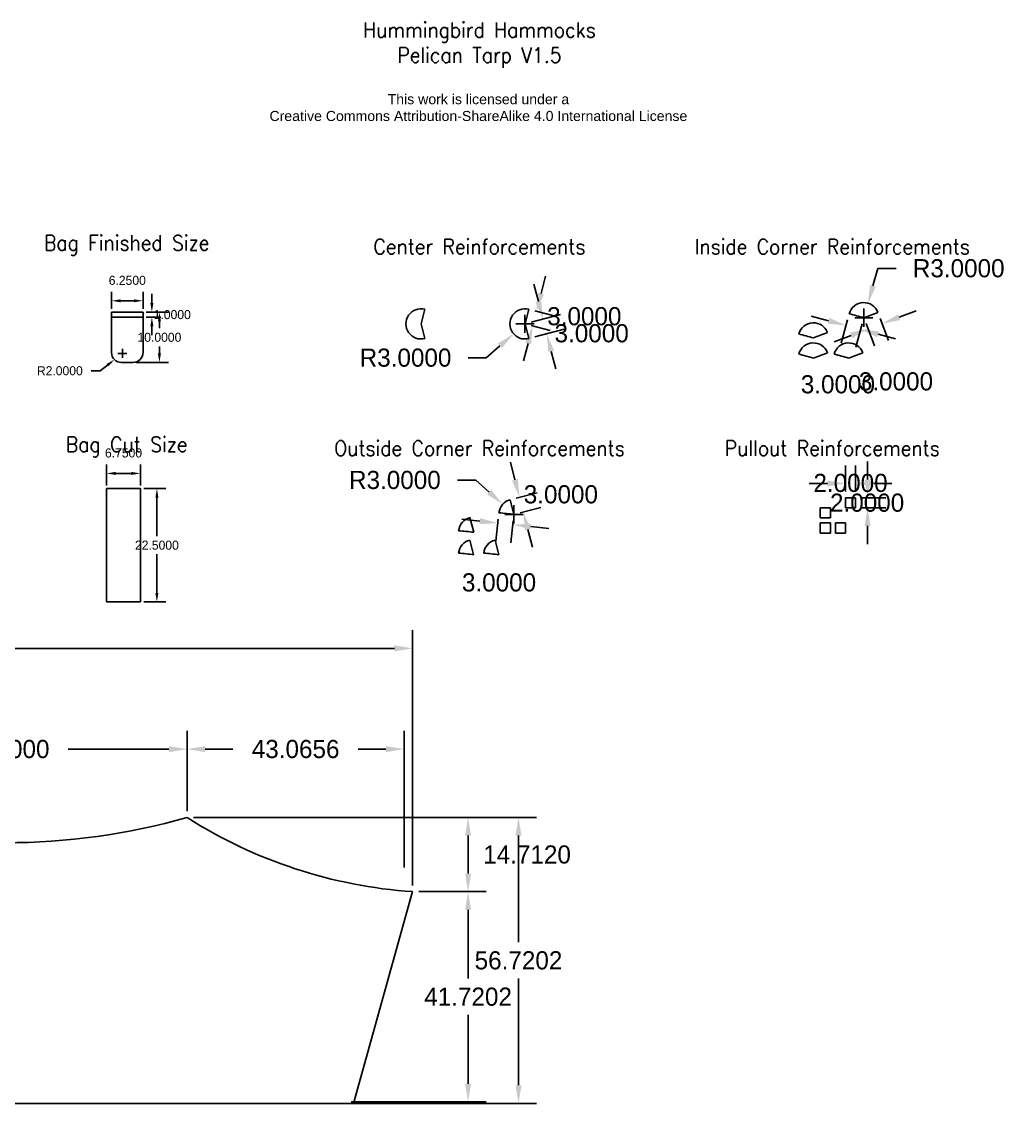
# Model space of a CAD drawing. Header units: inches. Extents: x -28 to 434, y 0 to 347.
# Drawn here: x 239.2 to 434.1, y 0 to 214.6 of the extents above; entities that cross this region are included whole.
import ezdxf

# ---------------------------------------------------------------- set-up
doc = ezdxf.new("R2010")
doc.units = ezdxf.units.IN
doc.layers.get('0').update_dxf_attribs({"lineweight": 25, "true_color": 0xffffff})
doc.layers.get('Defpoints').update_dxf_attribs({"true_color": 0xffffff})
for name, color, linetype, lineweight, true_color in [('BagCutSize', 6, 'Continuous', 25, 0xff00ff), ('CutSize', 1, 'Continuous', 25, 0xff0000), ('Dimensions', 30, 'Continuous', 25, 0xff7f00), ('FinishedBag', 3, 'Continuous', 25, 0x00ff00), ('Labels', 4, 'Continuous', 25, 0x00ffff), ('Reinforcements', 2, 'Continuous', 25, 0xffff00)]:
    doc.layers.add(name, color=color, linetype=linetype, lineweight=lineweight, true_color=true_color)
doc.styles.add('QCADDimTextStyle', font='txt')
doc.styles.add('textstyle11', font='Standard')
doc.styles.add('textstyle12', font='Standard')
doc.styles.add('textstyle13', font='Standard')
doc.styles.add('textstyle14', font='Standard')
doc.styles.add('textstyle15', font='Standard')
doc.styles.add('textstyle16', font='Standard')
doc.styles.add('textstyle19', font='Standard')
doc.styles.add('textstyle20', font='Standard')
doc.dimstyles.new('QCADDimStyle', dxfattribs={"dimtxt": 0.125, "dimasz": 0.125, "dimexe": 0.0625, "dimexo": 0.03125, "dimgap": 0.03125, "dimtad": 1, "dimtoh": 1, "dimdec": 4, "dimzin": 0, "dimdsep": 46, "dimtxsty": 'QCADDimTextStyle', "dimcen": 0.09, "dimadec": 0, "dimazin": 0, "dimtfac": 1, "dimtdec": 4, "dimtofl": 0, "dimtmove": 0, "dimatfit": 3, "dimfxl": 1, "dimtolj": 1, "dimtzin": 0, "dimarcsym": 0})

# ---------------------------------------------------------------- blocks, each defined once
blk = doc.blocks.new('*D1')
at = {"layer": 'Defpoints', "color": 0}
for p in [(404.62, 123), (402.62, 120.17), (404.62, 120.17)]:
    blk.add_point(p, dxfattribs=at)
at = {"layer": 'Dimensions', "color": 0, "lineweight": -2}
for p, q in [((402.62, 121.42), (402.62, 126.6)), ((404.62, 121.42), (404.62, 126.6)), ((399.02, 123), (395.42, 123)), ((408.22, 123), (411.82, 123))]:
    blk.add_line(p, q, dxfattribs=at)
at = {"layer": 'Dimensions', "color": 0}
for points in [[(399.02, 122.4), (399.02, 123.6), (402.62, 123)], [(408.22, 123.6), (408.22, 122.4), (404.62, 123)]]:
    blk.add_solid(points, dxfattribs=at)
at = {"layer": 'Dimensions', "color": 0, "insert": (403.62, 123.09), "char_height": 3.6, "attachment_point": 5}
blk.add_mtext('\\A1;2.0000', dxfattribs=at)
blk = doc.blocks.new('*D2')
at = {"layer": 'Defpoints', "color": 0}
for p in [(404.62, 120.17), (404.62, 118.17), (407, 118.17)]:
    blk.add_point(p, dxfattribs=at)
at = {"layer": 'Dimensions', "color": 0, "lineweight": -2}
for p, q in [((407, 123.77), (407, 127.37)), ((405.87, 120.17), (410.6, 120.17)), ((405.87, 118.17), (410.6, 118.17)), ((407, 114.57), (407, 110.97))]:
    blk.add_line(p, q, dxfattribs=at)
at = {"layer": 'Dimensions', "color": 0}
for points in [[(406.4, 123.77), (407.6, 123.77), (407, 120.17)], [(407.6, 114.57), (406.4, 114.57), (407, 118.17)]]:
    blk.add_solid(points, dxfattribs=at)
at = {"layer": 'Dimensions', "color": 0, "insert": (406.91, 119.17), "char_height": 3.6, "attachment_point": 5}
blk.add_mtext('\\A1;2.0000', dxfattribs=at)
blk = doc.blocks.new('*D3')
at = {"layer": 'Defpoints', "color": 0}
for p in [(263.25, 159.25), (257, 157), (263.25, 157)]:
    blk.add_point(p, dxfattribs=at)
at = {"layer": 'Dimensions', "color": 0, "lineweight": -2}
for p, q in [((257, 157.625), (257, 161.05)), ((263.25, 157.625), (263.25, 161.05)), ((258.8, 159.25), (261.45, 159.25))]:
    blk.add_line(p, q, dxfattribs=at)
at = {"layer": 'Dimensions', "color": 0}
for points in [[(258.8, 159.55), (258.8, 158.95), (257, 159.25)], [(261.45, 158.95), (261.45, 159.55), (263.25, 159.25)]]:
    blk.add_solid(points, dxfattribs=at)
at = {"layer": 'Dimensions', "color": 0, "insert": (260.125, 163.3), "char_height": 1.8, "attachment_point": 5}
blk.add_mtext('\\A1;6.2500', dxfattribs=at)
blk = doc.blocks.new('*D4')
at = {"layer": 'Defpoints', "color": 0}
for p in [(263.25, 157), (263.25, 156), (265, 156)]:
    blk.add_point(p, dxfattribs=at)
at = {"layer": 'Dimensions', "color": 0, "lineweight": -2}
for p, q in [((265, 158.8), (265, 160.6)), ((263.875, 157), (266.8, 157)), ((263.875, 156), (266.8, 156)), ((265, 154.2), (265, 152.4))]:
    blk.add_line(p, q, dxfattribs=at)
at = {"layer": 'Dimensions', "color": 0}
for points in [[(264.7, 158.8), (265.3, 158.8), (265, 157)], [(265.3, 154.2), (264.7, 154.2), (265, 156)]]:
    blk.add_solid(points, dxfattribs=at)
at = {"layer": 'Dimensions', "color": 0, "insert": (269.05, 156.5), "char_height": 1.8, "attachment_point": 5}
blk.add_mtext('\\A1;1.0000', dxfattribs=at)
blk = doc.blocks.new('*D5')
at = {"layer": 'Defpoints', "color": 0}
for p in [(263.25, 157), (261.25, 147), (266.5, 147)]:
    blk.add_point(p, dxfattribs=at)
at = {"layer": 'Dimensions', "color": 0, "lineweight": -2}
for p, q in [((263.88, 157), (268.3, 157)), ((266.5, 155.2), (266.5, 153.8)), ((266.5, 148.8), (266.5, 150.2)), ((261.88, 147), (268.3, 147))]:
    blk.add_line(p, q, dxfattribs=at)
at = {"layer": 'Dimensions', "color": 0}
for points in [[(266.8, 155.2), (266.2, 155.2), (266.5, 157)], [(266.2, 148.8), (266.8, 148.8), (266.5, 147)]]:
    blk.add_solid(points, dxfattribs=at)
at = {"layer": 'Dimensions', "color": 0, "insert": (266.5, 152), "char_height": 1.8, "attachment_point": 5}
blk.add_mtext('\\A1;10.0000', dxfattribs=at)
blk = doc.blocks.new('*D6')
at = {"layer": 'Defpoints', "color": 0}
for p in [(262.75, 125), (256, 122), (262.75, 122)]:
    blk.add_point(p, dxfattribs=at)
at = {"layer": 'Dimensions', "color": 0, "lineweight": -2}
for p, q in [((256, 122.625), (256, 126.8)), ((262.75, 122.625), (262.75, 126.8)), ((257.8, 125), (260.95, 125))]:
    blk.add_line(p, q, dxfattribs=at)
at = {"layer": 'Dimensions', "color": 0}
for points in [[(257.8, 125.3), (257.8, 124.7), (256, 125)], [(260.95, 124.7), (260.95, 125.3), (262.75, 125)]]:
    blk.add_solid(points, dxfattribs=at)
at = {"layer": 'Dimensions', "color": 0, "insert": (259.375, 129.05), "char_height": 1.8, "attachment_point": 5}
blk.add_mtext('\\A1;6.7500', dxfattribs=at)
blk = doc.blocks.new('*D7')
at = {"layer": 'Defpoints', "color": 0}
for p in [(262.75, 122), (262.75, 99.5), (266, 99.5)]:
    blk.add_point(p, dxfattribs=at)
at = {"layer": 'Dimensions', "color": 0, "lineweight": -2}
for p, q in [((263.375, 122), (267.8, 122)), ((266, 120.2), (266, 112.55)), ((266, 101.3), (266, 108.95)), ((263.375, 99.5), (267.8, 99.5))]:
    blk.add_line(p, q, dxfattribs=at)
at = {"layer": 'Dimensions', "color": 0}
for points in [[(266.3, 120.2), (265.7, 120.2), (266, 122)], [(265.7, 101.3), (266.3, 101.3), (266, 99.5)]]:
    blk.add_solid(points, dxfattribs=at)
at = {"layer": 'Dimensions', "color": 0, "insert": (266, 110.75), "char_height": 1.8, "attachment_point": 5}
blk.add_mtext('\\A1;22.5000', dxfattribs=at)
blk = doc.blocks.new('*D8')
at = {"layer": 'Defpoints', "color": 0}
for p in [(259.16, 148.82), (257.59, 147.59)]:
    blk.add_point(p, dxfattribs=at)
at = {"layer": 'Dimensions', "color": 0}
for p, q in [((258.26, 148.82), (260.06, 148.82)), ((259.16, 147.92), (259.16, 149.72))]:
    blk.add_line(p, q, dxfattribs=at)
at = {"layer": 'Dimensions', "color": 0, "lineweight": -2}
for p in [(256.17, 146.47), (252.96, 145.36)]:
    blk.add_line(p, (254.76, 145.36), dxfattribs=at)
at = {"layer": 'Dimensions', "color": 0}
blk.add_solid([(256.36, 146.24), (255.99, 146.71), (257.59, 147.59)], dxfattribs=at)
at = {"layer": 'Dimensions', "color": 0, "insert": (246.74, 145.36), "char_height": 1.8, "attachment_point": 5}
blk.add_mtext('\\A1;R2.0000', dxfattribs=at)
blk = doc.blocks.new('*D14')
at = {"layer": 'Defpoints', "color": 0}
for p in [(316.73, 90.29), (316.73, 42.01), (0, 15)]:
    blk.add_point(p, dxfattribs=at)
at = {"layer": 'Dimensions', "color": 0, "lineweight": -2}
for p, q in [((0, 16.25), (0, 93.89)), ((316.73, 43.26), (316.73, 93.89)), ((3.6, 90.29), (144.22, 90.29)), ((313.13, 90.29), (172.51, 90.29))]:
    blk.add_line(p, q, dxfattribs=at)
at = {"layer": 'Dimensions', "color": 0}
for points in [[(3.6, 90.89), (3.6, 89.69), (0, 90.29)], [(313.13, 89.69), (313.13, 90.89), (316.73, 90.29)]]:
    blk.add_solid(points, dxfattribs=at)
at = {"layer": 'Dimensions', "color": 0, "insert": (158.36, 90.29), "char_height": 3.6, "attachment_point": 5}
blk.add_mtext('\\A1;316.7292', dxfattribs=at)
blk = doc.blocks.new('*D18')
at = {"layer": 'Defpoints', "color": 0}
for p in [(271.99, 70.29), (199.99, 56.72), (271.99, 56.72)]:
    blk.add_point(p, dxfattribs=at)
at = {"layer": 'Dimensions', "color": 0, "lineweight": -2}
for p, q in [((199.99, 57.97), (199.99, 73.89)), ((271.99, 57.97), (271.99, 73.89)), ((203.59, 70.29), (223.56, 70.29)), ((268.39, 70.29), (248.42, 70.29))]:
    blk.add_line(p, q, dxfattribs=at)
at = {"layer": 'Dimensions', "color": 0}
for points in [[(203.59, 70.89), (203.59, 69.69), (199.99, 70.29)], [(268.39, 69.69), (268.39, 70.89), (271.99, 70.29)]]:
    blk.add_solid(points, dxfattribs=at)
at = {"layer": 'Dimensions', "color": 0, "insert": (235.99, 70.29), "char_height": 3.6, "attachment_point": 5}
blk.add_mtext('\\A1;72.0000', dxfattribs=at)
blk = doc.blocks.new('*D19')
at = {"layer": 'Defpoints', "color": 0}
for p in [(315.05, 70.29), (271.99, 56.72), (315.05, 45.57)]:
    blk.add_point(p, dxfattribs=at)
at = {"layer": 'Dimensions', "color": 0, "lineweight": -2}
for p, q in [((271.99, 57.97), (271.99, 73.89)), ((315.05, 46.82), (315.05, 73.89)), ((275.59, 70.29), (281.09, 70.29)), ((311.45, 70.29), (305.95, 70.29))]:
    blk.add_line(p, q, dxfattribs=at)
at = {"layer": 'Dimensions', "color": 0}
for points in [[(275.59, 70.89), (275.59, 69.69), (271.99, 70.29)], [(311.45, 69.69), (311.45, 70.89), (315.05, 70.29)]]:
    blk.add_solid(points, dxfattribs=at)
at = {"layer": 'Dimensions', "color": 0, "insert": (293.52, 70.29), "char_height": 3.6, "attachment_point": 5}
blk.add_mtext('\\A1;43.0656', dxfattribs=at)
blk = doc.blocks.new('*D20')
at = {"layer": 'Defpoints', "color": 0}
for p in [(271.99, 56.72), (117, 0), (337.74, 0)]:
    blk.add_point(p, dxfattribs=at)
at = {"layer": 'Dimensions', "color": 0, "lineweight": -2}
for p, q in [((273.24, 56.72), (341.34, 56.72)), ((337.74, 53.12), (337.74, 31.96)), ((337.74, 3.6), (337.74, 24.76)), ((118.25, 0), (341.34, 0))]:
    blk.add_line(p, q, dxfattribs=at)
at = {"layer": 'Dimensions', "color": 0}
for points in [[(338.34, 53.12), (337.14, 53.12), (337.74, 56.72)], [(337.14, 3.6), (338.34, 3.6), (337.74, 0)]]:
    blk.add_solid(points, dxfattribs=at)
at = {"layer": 'Dimensions', "color": 0, "insert": (337.74, 28.36), "char_height": 3.6, "attachment_point": 5}
blk.add_mtext('\\A1;56.7202', dxfattribs=at)
blk = doc.blocks.new('*D21')
at = {"layer": 'Defpoints', "color": 0}
for p in [(271.99, 56.72), (316.73, 42.01), (327.74, 42.01)]:
    blk.add_point(p, dxfattribs=at)
at = {"layer": 'Dimensions', "color": 0, "lineweight": -2}
for p, q in [((273.24, 56.72), (331.34, 56.72)), ((327.74, 53.12), (327.74, 45.61)), ((317.98, 42.01), (331.34, 42.01))]:
    blk.add_line(p, q, dxfattribs=at)
at = {"layer": 'Dimensions', "color": 0}
for points in [[(328.34, 53.12), (327.14, 53.12), (327.74, 56.72)], [(327.14, 45.61), (328.34, 45.61), (327.74, 42.01)]]:
    blk.add_solid(points, dxfattribs=at)
at = {"layer": 'Dimensions', "color": 0, "insert": (339.44, 49.36), "char_height": 3.6, "attachment_point": 5}
blk.add_mtext('\\A1;14.7120', dxfattribs=at)
blk = doc.blocks.new('*D22')
at = {"layer": 'Defpoints', "color": 0}
for p in [(316.73, 42.01), (303.31, 0.29), (327.74, 0.29)]:
    blk.add_point(p, dxfattribs=at)
at = {"layer": 'Dimensions', "color": 0, "lineweight": -2}
for p, q in [((317.98, 42.01), (331.34, 42.01)), ((327.74, 38.41), (327.74, 24.75)), ((327.74, 3.89), (327.74, 17.55)), ((304.56, 0.29), (331.34, 0.29))]:
    blk.add_line(p, q, dxfattribs=at)
at = {"layer": 'Dimensions', "color": 0}
for points in [[(328.34, 38.41), (327.14, 38.41), (327.74, 42.01)], [(327.14, 3.89), (328.34, 3.89), (327.74, 0.29)]]:
    blk.add_solid(points, dxfattribs=at)
at = {"layer": 'Dimensions', "color": 0, "insert": (327.74, 21.15), "char_height": 3.6, "attachment_point": 5}
blk.add_mtext('\\A1;41.7202', dxfattribs=at)
blk = doc.blocks.new('*D27')
at = {"layer": 'Defpoints', "color": 0}
for p in [(339.79, 157.58), (339.03, 154.67), (340.55, 154.28)]:
    blk.add_point(p, dxfattribs=at)
at = {"layer": 'Dimensions', "color": 0, "lineweight": -2}
for p, q in [((342.21, 160.67), (343.11, 164.15)), ((341, 157.26), (344.79, 156.28)), ((340.24, 154.36), (344.04, 153.37)), ((339.65, 150.79), (338.75, 147.31))]:
    blk.add_line(p, q, dxfattribs=at)
at = {"layer": 'Dimensions', "color": 0}
for points in [[(341.63, 160.82), (342.79, 160.52), (341.31, 157.18)], [(340.23, 150.64), (339.07, 150.94), (340.55, 154.28)]]:
    blk.add_solid(points, dxfattribs=at)
at = {"layer": 'Dimensions', "color": 0, "insert": (352.26, 152.79), "char_height": 3.6, "attachment_point": 5}
blk.add_mtext('\\A1;3.0000', dxfattribs=at)
blk = doc.blocks.new('*D28')
at = {"layer": 'Defpoints', "color": 0}
for p in [(339.03, 154.67), (343.34, 152.69), (339.79, 151.77)]:
    blk.add_point(p, dxfattribs=at)
at = {"layer": 'Dimensions', "color": 0, "lineweight": -2}
for p, q in [((341.68, 159.08), (340.78, 162.56)), ((340.24, 154.99), (346.07, 156.5)), ((341, 152.08), (346.82, 153.59)), ((344.24, 149.2), (345.15, 145.72))]:
    blk.add_line(p, q, dxfattribs=at)
at = {"layer": 'Dimensions', "color": 0}
for points in [[(341.1, 158.93), (342.26, 159.23), (342.59, 155.59)], [(344.82, 149.36), (343.66, 149.05), (343.34, 152.69)]]:
    blk.add_solid(points, dxfattribs=at)
at = {"layer": 'Dimensions', "color": 0, "insert": (350.8, 156.17), "char_height": 3.6, "attachment_point": 5}
blk.add_mtext('\\A1;3.0000', dxfattribs=at)
blk = doc.blocks.new('*D29')
at = {"layer": 'Defpoints', "color": 0}
for p in [(403.36, 156.67), (406.26, 155.89), (405.63, 153.56)]:
    blk.add_point(p, dxfattribs=at)
at = {"layer": 'Dimensions', "color": 0, "lineweight": -2}
for p, q in [((399.26, 155.29), (395.78, 156.23)), ((403.03, 155.46), (401.79, 150.87)), ((405.93, 154.68), (404.68, 150.08)), ((409.1, 152.62), (412.57, 151.67))]:
    blk.add_line(p, q, dxfattribs=at)
at = {"layer": 'Dimensions', "color": 0}
for points in [[(399.1, 154.71), (399.41, 155.87), (402.73, 154.34)], [(409.26, 153.2), (408.94, 152.04), (405.63, 153.56)]]:
    blk.add_solid(points, dxfattribs=at)
at = {"layer": 'Dimensions', "color": 0, "insert": (401.11, 142.66), "char_height": 3.6, "attachment_point": 5}
blk.add_mtext('\\A1;3.0000', dxfattribs=at)
blk = doc.blocks.new('*D30')
at = {"layer": 'Defpoints', "color": 0}
for p in [(409.06, 156.94), (406.26, 155.89), (409.9, 154.72)]:
    blk.add_point(p, dxfattribs=at)
at = {"layer": 'Dimensions', "color": 0, "lineweight": -2}
for p, q in [((413.27, 155.99), (416.64, 157.26)), ((406.7, 154.72), (408.37, 150.29)), ((409.5, 155.77), (411.17, 151.35)), ((403.73, 152.39), (400.36, 151.12))]:
    blk.add_line(p, q, dxfattribs=at)
at = {"layer": 'Dimensions', "color": 0}
for points in [[(413.06, 156.55), (413.48, 155.43), (409.9, 154.72)], [(403.94, 151.83), (403.52, 152.95), (407.1, 153.66)]]:
    blk.add_solid(points, dxfattribs=at)
at = {"layer": 'Dimensions', "color": 0, "insert": (412.63, 143.24), "char_height": 3.6, "attachment_point": 5}
blk.add_mtext('\\A1;3.0000', dxfattribs=at)
blk = doc.blocks.new('*D31')
at = {"layer": 'Defpoints', "color": 0}
for p in [(333.86, 117.19), (336.84, 116.87), (336.62, 114.83)]:
    blk.add_point(p, dxfattribs=at)
at = {"layer": 'Dimensions', "color": 0, "lineweight": -2}
for p, q in [((330.06, 115.53), (326.48, 115.91)), ((333.72, 115.94), (333.26, 111.57)), ((336.71, 115.62), (336.24, 111.25)), ((340.2, 114.44), (343.78, 114.06))]:
    blk.add_line(p, q, dxfattribs=at)
at = {"layer": 'Dimensions', "color": 0}
for points in [[(330, 114.93), (330.12, 116.13), (333.64, 115.15)], [(340.27, 115.04), (340.14, 113.85), (336.62, 114.83)]]:
    blk.add_solid(points, dxfattribs=at)
at = {"layer": 'Dimensions', "color": 0, "insert": (333.88, 103.35), "char_height": 3.6, "attachment_point": 5}
blk.add_mtext('\\A1;3.0000', dxfattribs=at)
blk = doc.blocks.new('*D32')
at = {"layer": 'Defpoints', "color": 0}
for p in [(336.09, 119.77), (336.84, 116.87), (338.69, 117.34)]:
    blk.add_point(p, dxfattribs=at)
at = {"layer": 'Dimensions', "color": 0, "lineweight": -2}
for p, q in [((337.03, 123.73), (336.13, 127.22)), ((337.3, 120.08), (341.42, 121.15)), ((338.05, 117.18), (342.17, 118.25)), ((339.59, 113.86), (340.5, 110.38))]:
    blk.add_line(p, q, dxfattribs=at)
at = {"layer": 'Dimensions', "color": 0}
for points in [[(336.45, 123.58), (337.61, 123.88), (337.94, 120.25)], [(340.17, 114.01), (339.01, 113.71), (338.69, 117.34)]]:
    blk.add_solid(points, dxfattribs=at)
at = {"layer": 'Dimensions', "color": 0, "insert": (346.15, 120.83), "char_height": 3.6, "attachment_point": 5}
blk.add_mtext('\\A1;3.0000', dxfattribs=at)
blk = doc.blocks.new('*D33')
at = {"layer": 'Defpoints', "color": 0}
for p in [(339.03, 154.67), (336.78, 152.7)]:
    blk.add_point(p, dxfattribs=at)
at = {"layer": 'Dimensions', "color": 0}
for p, q in [((337.23, 154.67), (340.83, 154.67)), ((339.03, 152.87), (339.03, 156.47))]:
    blk.add_line(p, q, dxfattribs=at)
at = {"layer": 'Dimensions', "color": 0, "lineweight": -2}
for p in [(334.07, 150.32), (327.76, 147.95)]:
    blk.add_line(p, (331.36, 147.95), dxfattribs=at)
at = {"layer": 'Dimensions', "color": 0}
blk.add_solid([(334.46, 149.87), (333.67, 150.78), (336.78, 152.7)], dxfattribs=at)
at = {"layer": 'Dimensions', "color": 0, "insert": (315.33, 147.95), "char_height": 3.6, "attachment_point": 5}
blk.add_mtext('\\A1;R3.0000', dxfattribs=at)
blk = doc.blocks.new('*D34')
at = {"layer": 'Defpoints', "color": 0}
for p in [(407.08, 158.77), (406.26, 155.89)]:
    blk.add_point(p, dxfattribs=at)
at = {"layer": 'Dimensions', "color": 0, "lineweight": -2}
for p in [(408.07, 162.23), (412.65, 165.69)]:
    blk.add_line(p, (409.05, 165.69), dxfattribs=at)
at = {"layer": 'Dimensions', "color": 0}
for p, q in [((406.26, 154.09), (406.26, 157.69)), ((404.46, 155.89), (408.06, 155.89))]:
    blk.add_line(p, q, dxfattribs=at)
blk.add_solid([(407.49, 162.4), (408.64, 162.07), (407.08, 158.77)], dxfattribs=at)
at = {"layer": 'Dimensions', "color": 0, "insert": (425.08, 165.69), "char_height": 3.6, "attachment_point": 5}
blk.add_mtext('\\A1;R3.0000', dxfattribs=at)
blk = doc.blocks.new('*D35')
at = {"layer": 'Defpoints', "color": 0}
for p in [(334.61, 118.87), (336.84, 116.87)]:
    blk.add_point(p, dxfattribs=at)
at = {"layer": 'Dimensions', "color": 0, "lineweight": -2}
for p in [(325.65, 123.68), (331.93, 121.27)]:
    blk.add_line(p, (329.25, 123.68), dxfattribs=at)
at = {"layer": 'Dimensions', "color": 0}
for p, q in [((336.84, 115.07), (336.84, 118.67)), ((335.04, 116.87), (338.64, 116.87))]:
    blk.add_line(p, q, dxfattribs=at)
blk.add_solid([(331.53, 120.83), (332.33, 121.72), (334.61, 118.87)], dxfattribs=at)
at = {"layer": 'Dimensions', "color": 0, "insert": (313.22, 123.68), "char_height": 3.6, "attachment_point": 5}
blk.add_mtext('\\A1;R3.0000', dxfattribs=at)

msp = doc.modelspace()

# ---------------------------------------------------------------- linework, layer by layer
at = {"layer": 'BagCutSize', "color": 7, "true_color": 0xffffff}
for p, q in [((256, 122), (262.75, 122)), ((256, 122), (256, 99.5)), ((262.75, 122), (262.75, 99.5)), ((256, 99.5), (262.75, 99.5))]:
    msp.add_line(p, q, dxfattribs=at)
at = {"layer": 'CutSize', "color": 7, "true_color": 0xffffff}
for p, q in [((305, 0), (316.7292, 42.00822)), ((167, 0), (305, 0))]:
    msp.add_line(p, q, dxfattribs=at)
for centre, radius, start, end in [((235.98786, 183.71625), 132, 254.1733799, 285.8266201), ((323.2447, 137.21143), 95.42591, 237.5110081, 266.0849067)]:
    msp.add_arc(centre, radius, start, end, dxfattribs=at)
at = {"layer": 'FinishedBag', "color": 7, "true_color": 0xffffff}
for p, q in [((263.25, 157), (257, 157)), ((257, 157), (257, 156)), ((263.25, 156), (263.25, 157)), ((257, 156), (263.25, 156)), ((257, 156), (257, 149)), ((263.25, 149), (263.25, 156)), ((259, 147), (261.25, 147))]:
    msp.add_line(p, q, dxfattribs=at)
for centre, start, end in [((259, 149), 180, 270), ((261.25, 149), 270, 0)]:
    msp.add_arc(centre, 2, start, end, dxfattribs=at)
at = {"layer": 'Reinforcements', "color": 7, "true_color": 0xffffff}
for p, q in [((318.40873, 154.67217), (319.16162, 157.57616)), ((339.03229, 154.67217), (339.78518, 157.57616)), ((318.40873, 154.67217), (319.16162, 151.76818)), ((339.03229, 154.67217), (339.78518, 151.76818)), ((336.0878, 119.76997), (336.84068, 116.86597)), ((397.62027, 116.17491), (397.62027, 118.17491)), ((397.62027, 118.17491), (399.62027, 118.17491)), ((399.62027, 118.17491), (399.62027, 116.17491)), ((402.62027, 118.17491), (402.62027, 120.17491)), ((402.62027, 120.17491), (404.62027, 120.17491)), ((404.62027, 118.17491), (402.62027, 118.17491)), ((404.62027, 120.17491), (404.62027, 118.17491)), ((328.09634, 116.22196), (328.84922, 113.31797)), ((399.62027, 116.17491), (397.62027, 116.17491)), ((397.62027, 113.17491), (397.62027, 115.17491)), ((397.62027, 115.17491), (399.62027, 115.17491)), ((399.62027, 115.17491), (399.62027, 113.17491)), ((400.62027, 113.17491), (400.62027, 115.17491)), ((400.62027, 115.17491), (402.62027, 115.17491)), ((402.62027, 115.17491), (402.62027, 113.17491)), ((328.0878, 111.76997), (328.84068, 108.86597)), ((333.0878, 111.76997), (333.84068, 108.86597)), ((399.62027, 113.17491), (397.62027, 113.17491)), ((402.62027, 113.17491), (400.62027, 113.17491))]:
    msp.add_line(p, q, dxfattribs=at)
for centre, radius, start, end in [((406.25635, 155.88551), 3, 20.6666713, 164.8244823), ((318.40873, 154.67217), 3, 75.4655449, 284.5344551), ((339.03229, 154.67217), 3, 75.4655449, 284.5344551), ((441.53703, 66.60352), 96, 109.7713883, 111.5619543), ((396.25635, 151.88551), 3, 20.6666713, 164.8244823), ((370.25635, 28.88944), 132, 74.1733799, 75.4755847), ((360.25635, 24.88944), 132, 74.1733799, 75.4755847), ((431.53703, 62.60352), 96, 109.7713883, 111.5619543), ((396.25635, 147.88551), 3, 20.6666713, 164.8244823), ((403.25635, 147.88551), 3, 20.6666713, 164.8244823), ((360.25635, 20.88944), 132, 74.1733799, 75.4755847), ((431.53703, 58.60352), 96, 109.7713883, 111.5619543), ((367.25635, 20.88944), 132, 74.1733799, 75.4755847), ((438.53703, 58.60352), 96, 109.7713883, 111.5619543), ((336.84068, 116.86597), 3, 104.5344551, 173.8833386), ((328.84922, 113.31797), 3, 104.5344551, 173.8833386), ((325.12136, 21.58399), 96, 82.9880557, 84.7786216), ((328.84068, 108.86597), 3, 104.5344551, 173.8833386), ((317.1299, 18.03598), 96, 82.9880557, 84.7786216), ((333.84068, 108.86597), 3, 104.5344551, 173.8833386), ((317.12136, 13.58399), 96, 82.9880557, 84.7786216), ((322.12136, 13.58399), 96, 82.9880557, 84.7786216)]:
    msp.add_arc(centre, radius, start, end, dxfattribs=at)

# ---------------------------------------------------------------- texts
at = {"char_height": 0.0684343, "attachment_point": 5}
for s, insert, style in [('\\H3;Hummingbird Hammocks\\PPelican Tarp V1.5', (330, 210), 'textstyle11'), ('\\fHelvetica Neue,Helvetica,Arial,sans-serif|b0|i0|c0|p0;\\c3618615;\\H1.99926;This work is licensed under a \\P\\c13730329;Creative Commons Attribution-ShareAlike 4.0 International License', (329.78518, 197.57616), 'textstyle12')]:
    msp.add_mtext(s, dxfattribs=dict(at, insert=insert, style=style))
at = {"layer": 'Labels', "char_height": 0.0684343, "attachment_point": 5}
for s, insert, style in [('\\H3;Bag Finished Size', (260, 170.25), 'textstyle20'), ('\\H3;Center Reinforcements', (330, 170), 'textstyle14'), ('\\H3;Inside Corner Reinforcements', (400, 170), 'textstyle15'), ('\\H3;Bag Cut Size', (260, 130.25), 'textstyle19'), ('\\H3;Outside Corner Reinforcements', (330, 130), 'textstyle13'), ('\\H3;Pullout Reinforcements', (400, 130), 'textstyle16')]:
    msp.add_mtext(s, dxfattribs=dict(at, insert=insert, style=style))

# ---------------------------------------------------------------- dimensions: what is measured, and where the dimension line sits
at = {"layer": 'Dimensions'}
for center, mpoint, override, picture, middle in [((406.25635, 155.88551), (407.07905, 158.7705), {"dimscale": 20, "dimtxt": 0.18, "dimasz": 0.18, "dimexe": 0.18, "dimexo": 0.0625, "dimgap": 0.09, "dimtad": 0, "dimtih": 1, "dimtmove": 2}, '*D34', (425.08211, 165.69447)), ((339.03229, 154.67217), (336.77531, 152.6958), {"dimscale": 20, "dimtxt": 0.18, "dimasz": 0.18, "dimexe": 0.18, "dimexo": 0.0625, "dimgap": 0.09, "dimtad": 0, "dimtih": 1, "dimtmove": 2}, '*D33', (315.32997, 147.95253)), ((259.15764, 148.82242), (257.58579, 147.58579), {"dimscale": 10, "dimtxt": 0.18, "dimasz": 0.18, "dimexe": 0.18, "dimexo": 0.0625, "dimgap": 0.09, "dimtad": 0, "dimtih": 1, "dimtmove": 2}, '*D8', (246.74216, 145.35984)), ((336.84068, 116.86597), (334.60714, 118.86879), {"dimscale": 20, "dimtxt": 0.18, "dimasz": 0.18, "dimexe": 0.18, "dimexo": 0.0625, "dimgap": 0.09, "dimtad": 0, "dimtih": 1, "dimtmove": 2}, '*D35', (313.21805, 123.67555))]:
    dim = msp.add_radius_dim(center=center, mpoint=mpoint, dimstyle='QCADDimStyle', override=override, dxfattribs=at)
    dim.commit()
    dim.dimension.update_dxf_attribs({"geometry": picture, "text_midpoint": middle})
for base, p1, p2, override, picture, middle in [((263.25, 159.25), (257, 157), (263.25, 157), {"dimscale": 10, "dimtxt": 0.18, "dimasz": 0.18, "dimexe": 0.18, "dimexo": 0.0625, "dimgap": 0.09, "dimtad": 0, "dimtih": 1, "dimtmove": 2}, '*D3', (260.125, 163.3)), ((262.75, 125), (256, 122), (262.75, 122), {"dimscale": 10, "dimtxt": 0.18, "dimasz": 0.18, "dimexe": 0.18, "dimexo": 0.0625, "dimgap": 0.09, "dimtad": 0, "dimtih": 1, "dimtmove": 2}, '*D6', (259.375, 129.05)), ((316.7292, 90.28803), (0, 15), (316.7292, 42.00822), {"dimscale": 20, "dimtxt": 0.18, "dimasz": 0.18, "dimexe": 0.18, "dimexo": 0.0625, "dimgap": 0.09, "dimtad": 0, "dimtih": 1, "dimtmove": 2}, '*D14', (158.3646, 90.28803)), ((271.98786, 70.28803), (199.98786, 56.72019), (271.98786, 56.72019), {"dimscale": 20, "dimtxt": 0.18, "dimasz": 0.18, "dimexe": 0.18, "dimexo": 0.0625, "dimgap": 0.09, "dimtad": 0, "dimtih": 1, "dimtmove": 2}, '*D18', (235.98786, 70.28803)), ((315.05348, 70.28803), (271.98786, 56.72019), (315.05348, 45.56784), {"dimscale": 20, "dimtxt": 0.18, "dimasz": 0.18, "dimexe": 0.18, "dimexo": 0.0625, "dimgap": 0.09, "dimtad": 0, "dimtih": 1, "dimtmove": 2}, '*D19', (293.52067, 70.28803))]:
    dim = msp.add_linear_dim(base=base, p1=p1, p2=p2, dimstyle='QCADDimStyle', override=override, dxfattribs=at)
    dim.commit()
    dim.dimension.update_dxf_attribs({"geometry": picture, "text_midpoint": middle})
for p1, p2, distance, picture, middle in [((339.78518, 157.57616), (339.03229, 154.67217), 1.5715, '*D27', (352.25551, 152.79352)), ((339.03229, 154.67217), (339.78518, 151.76818), 3.67204, '*D28', (350.80403, 156.17451)), ((406.25635, 155.88551), (409.0633, 156.9443), -2.37956, '*D30', (412.62894, 143.24137)), ((403.36097, 156.67084), (406.25635, 155.88551), -2.41042, '*D29', (401.11488, 142.65981)), ((336.0878, 119.76997), (336.84068, 116.86597), 1.90874, '*D32', (346.15267, 120.82978)), ((333.85776, 117.18563), (336.84068, 116.86597), -2.05148, '*D31', (333.88396, 103.35261))]:
    dim = msp.add_aligned_dim(p1=p1, p2=p2, distance=distance, dimstyle='QCADDimStyle', override={"dimscale": 20, "dimtxt": 0.18, "dimasz": 0.18, "dimexe": 0.18, "dimexo": 0.0625, "dimgap": 0.09, "dimtad": 0, "dimtih": 1, "dimtmove": 2}, dxfattribs=at)
    dim.commit()
    dim.dimension.update_dxf_attribs({"geometry": picture, "text_midpoint": middle})
for base, p1, p2, override, picture, middle in [((265, 156), (263.25, 157), (263.25, 156), {"dimscale": 10, "dimtxt": 0.18, "dimasz": 0.18, "dimexe": 0.18, "dimexo": 0.0625, "dimgap": 0.09, "dimtad": 0, "dimtih": 1, "dimtmove": 2}, '*D4', (269.05, 156.5)), ((266.5, 147), (263.25, 157), (261.25, 147), {"dimscale": 10, "dimtxt": 0.18, "dimasz": 0.18, "dimexe": 0.18, "dimexo": 0.0625, "dimgap": 0.09, "dimtad": 0, "dimtih": 1, "dimtmove": 2}, '*D5', (266.5, 152)), ((266, 99.5), (262.75, 122), (262.75, 99.5), {"dimscale": 10, "dimtxt": 0.18, "dimasz": 0.18, "dimexe": 0.18, "dimexo": 0.0625, "dimgap": 0.09, "dimtad": 0, "dimtih": 1, "dimtmove": 2}, '*D7', (266, 110.75)), ((337.74134, 0), (271.98786, 56.72019), (117, 0), {"dimscale": 20, "dimtxt": 0.18, "dimasz": 0.18, "dimexe": 0.18, "dimexo": 0.0625, "dimgap": 0.09, "dimtad": 0, "dimtih": 1, "dimtmove": 2}, '*D20', (337.74134, 28.36009)), ((327.74134, 42.00822), (271.98786, 56.72019), (316.7292, 42.00822), {"dimscale": 20, "dimtxt": 0.18, "dimasz": 0.18, "dimexe": 0.18, "dimexo": 0.0625, "dimgap": 0.09, "dimtad": 0, "dimtih": 1, "dimtmove": 2}, '*D21', (339.44134, 49.3642)), ((327.74134, 0.28803), (316.7292, 42.00822), (303.31427, 0.28803), {"dimscale": 20, "dimtxt": 0.18, "dimasz": 0.18, "dimexe": 0.18, "dimexo": 0.0625, "dimgap": 0.09, "dimtad": 0, "dimtih": 1, "dimtmove": 2}, '*D22', (327.74134, 21.14812))]:
    dim = msp.add_linear_dim(base=base, p1=p1, p2=p2, angle=90, dimstyle='QCADDimStyle', override=override, dxfattribs=at)
    dim.commit()
    dim.dimension.update_dxf_attribs({"geometry": picture, "text_midpoint": middle})
for base, p1, p2, angle, picture, middle in [((407, 118.17491), (404.62027, 120.17491), (404.62027, 118.17491), 270, '*D2', (406.90625, 119.17491)), ((404.62027, 123), (402.62027, 120.17491), (404.62027, 120.17491), 0, '*D1', (403.62027, 123.09375))]:
    dim = msp.add_linear_dim(base=base, p1=p1, p2=p2, angle=angle, dimstyle='QCADDimStyle', override={"dimscale": 20, "dimtxt": 0.18, "dimasz": 0.18, "dimexe": 0.18, "dimexo": 0.0625, "dimgap": 0.09, "dimtad": 0, "dimtih": 1, "dimtmove": 2}, dxfattribs=at)
    dim.commit()
    dim.dimension.update_dxf_attribs({"geometry": picture, "text_midpoint": middle, "dimtype": 161})

doc.saveas('drawing.dxf')
